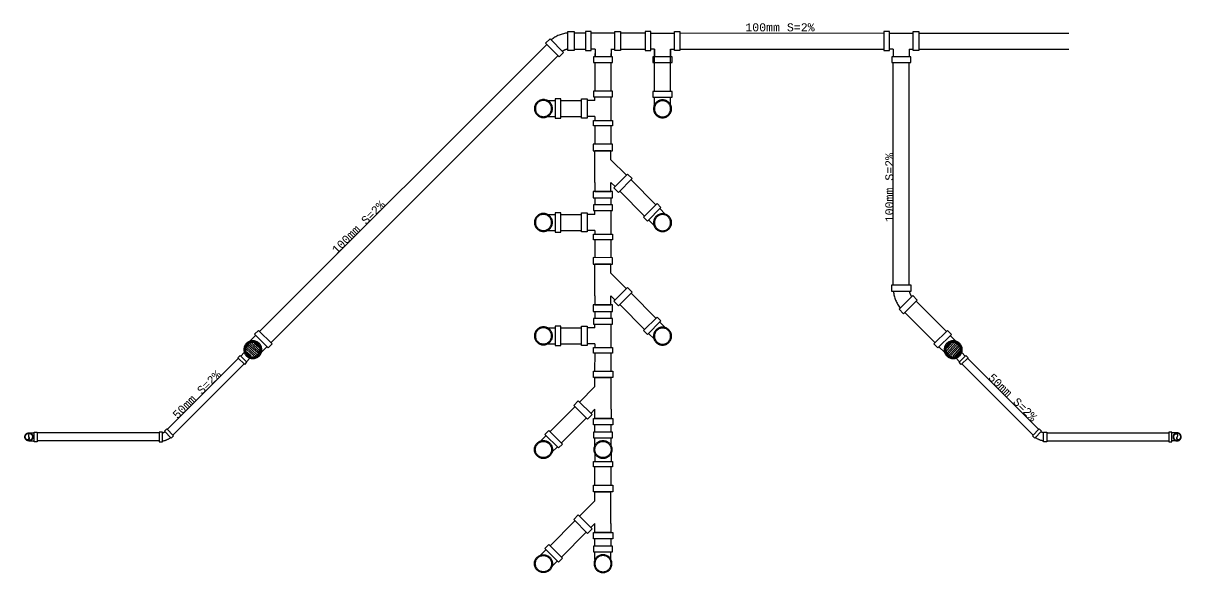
# Model space of a CAD drawing. Header units: millimetres. Extents: x 1309 to 1708, y 884 to 1242.
# Drawn here: x 1550.45 to 1557.7, y 1201.5 to 1204.95 of the extents above; entities that cross this region are included whole.
import ezdxf
from ezdxf.enums import TextEntityAlignment as Align

# ---------------------------------------------------------------- set-up
doc = ezdxf.new("R2010")
doc.units = ezdxf.units.MM
doc.linetypes.add('CENTER', pattern=[2, 1.25, -0.25, 0.25, -0.25])
for name, color, linetype in [('IH', 170, 'Continuous'), ('PUERTAS', 2, 'Continuous'), ('sanitario', 3, 'Continuous')]:
    doc.layers.add(name, color=color, linetype=linetype)
doc.layers.add('POZO PLUVIAL', color=181, linetype='Continuous', lineweight=30)
doc.styles.add('MONOTXT4', font='MONOTXT4.shx')

# ---------------------------------------------------------------- blocks, each defined once
blk = doc.blocks.new('tee arriba 4 pulg')
at = {"linetype": 'CENTER'}
for points in [[(1461.7815, 1253.4296), (1461.6615, 1253.4296), (1461.6615, 1253.4646), (1461.7815, 1253.4646)], [(1461.7815, 1253.282), (1461.6615, 1253.282), (1461.6615, 1253.247), (1461.7815, 1253.247)]]:
    blk.add_lwpolyline(points, close=True, dxfattribs=at)
for points in [[(1461.6715, 1253.3813), (1461.6715, 1253.4296)], [(1461.7715, 1253.3813), (1461.7715, 1253.4296)], [(1461.6715, 1253.3304), (1461.6715, 1253.282)], [(1461.7715, 1253.3304), (1461.7715, 1253.282)]]:
    blk.add_lwpolyline(points, dxfattribs=at)
for radius in [0.0561, 0.0506]:
    blk.add_circle((1461.7215, 1253.3558), radius, dxfattribs=at)
for start, end in [(153.04172, 206.96029), (333.04787, 26.95414)]:
    blk.add_arc((1461.7215, 1253.3558), 0.0561, start, end, dxfattribs=at)
blk = doc.blocks.new('codo 90 100mm sup')
at = {"linetype": 'CENTER'}
blk.add_lwpolyline([(0.01, -0.035), (-0.11, -0.035), (-0.11, 0), (0.01, 0)], close=True, dxfattribs=at)
for points in [[(-0.1, -0.0834), (-0.1, -0.035)], [(0, -0.0834), (0, -0.035)]]:
    blk.add_lwpolyline(points, dxfattribs=at)
for radius in [0.0561, 0.0506]:
    blk.add_circle((-0.05, -0.1088), radius, dxfattribs=at)
blk = doc.blocks.new('yee 45º')
at = {"linetype": 'CENTER'}
for points in [[(1458.2098, 1255.7073), (1458.2384, 1255.6787), (1458.1524, 1255.5928), (1458.1238, 1255.6214)], [(1458.0887, 1255.5844), (1458.1292, 1255.5845), (1458.1293, 1255.463), (1458.0888, 1255.4629)], [(1458.3839, 1255.5847), (1458.4244, 1255.5848), (1458.4246, 1255.4633), (1458.3841, 1255.4632)]]:
    blk.add_lwpolyline(points, close=True, dxfattribs=at)
for points in [[(1458.2308, 1255.6711), (1458.3273, 1255.5746), (1458.3839, 1255.5746), (1458.384, 1255.4746)], [(1458.1859, 1255.4746), (1458.1293, 1255.4746), (1458.1292, 1255.5746), (1458.1859, 1255.5746), (1458.16, 1255.6004)], [(1458.1859, 1255.4746), (1458.3273, 1255.4746), (1458.3848, 1255.4746)]]:
    blk.add_lwpolyline(points)
blk = doc.blocks.new('tee 4 pulg der')
at = {"linetype": 'CENTER'}
for points in [[(1462.1392, 1253.8908), (1462.0192, 1253.8908), (1462.0192, 1253.9258), (1462.1392, 1253.9258)], [(1462.1775, 1253.7569), (1462.1775, 1253.8769), (1462.2125, 1253.8769), (1462.2125, 1253.7569)], [(1462.1392, 1253.7431), (1462.0192, 1253.7431), (1462.0192, 1253.7081), (1462.1392, 1253.7081)]]:
    blk.add_lwpolyline(points, close=True, dxfattribs=at)
for points in [[(1462.0292, 1253.8908), (1462.0292, 1253.7431)], [(1462.1292, 1253.8669), (1462.1292, 1253.8908)], [(1462.1292, 1253.8669), (1462.1775, 1253.8669)], [(1462.1292, 1253.7673), (1462.1292, 1253.7431)], [(1462.1292, 1253.7669), (1462.1775, 1253.7669)]]:
    blk.add_lwpolyline(points, dxfattribs=at)
blk = doc.blocks.new('coladera 100mm')
at = {"color": 7}
for p, q in [((149.8309, 499.9539), (149.829, 499.9152)), ((149.8309, 499.9539), (149.829, 499.9152)), ((149.8414, 499.9653), (149.8384, 499.9029)), ((149.8414, 499.9653), (149.8384, 499.9029)), ((149.8517, 499.9707), (149.8481, 499.8966)), ((149.8517, 499.9707), (149.8481, 499.8966)), ((149.8618, 499.9728), (149.858, 499.8935)), ((149.8618, 499.9728), (149.858, 499.8935)), ((149.8718, 499.9723), (149.868, 499.893)), ((149.8718, 499.9723), (149.868, 499.893)), ((149.8817, 499.9692), (149.8781, 499.8951)), ((149.8817, 499.9692), (149.8781, 499.8951)), ((149.8914, 499.9629), (149.8884, 499.9005)), ((149.8914, 499.9629), (149.8884, 499.9005)), ((149.9008, 499.9506), (149.8989, 499.9119)), ((149.9008, 499.9506), (149.8989, 499.9119))]:
    blk.add_line(p, q, dxfattribs=at)
at = {"linetype": 'CENTER'}
for points in [[(149.8917, 499.9824), (149.9399, 499.9826)], [(149.8889, 499.8824), (149.9404, 499.8826)]]:
    blk.add_lwpolyline(points, dxfattribs=at)
blk.add_lwpolyline([(149.9748, 499.9929), (149.9754, 499.8729), (149.9404, 499.8727), (149.9398, 499.9927)], close=True, dxfattribs=at)
for radius in [0.0561, 0.0506]:
    blk.add_circle((149.8649, 499.9331), radius, dxfattribs=at)
blk.add_circle((149.8649, 499.9329), 0.05)
at = {"color": 7}
for radius in [0.05, 0.045]:
    blk.add_circle((149.8649, 499.9329), radius, dxfattribs=at)
at = {"color": 9}
blk.add_circle((149.8649, 499.9329), 0.045, dxfattribs=at)
at = {"color": 7}
for start, end in [(148.28834, 206.19839), (148.28834, 206.19839), (328.28834, 26.19839), (328.28834, 26.19839)]:
    blk.add_arc((149.8649, 499.9329), 0.04, start, end, dxfattribs=at)
blk = doc.blocks.new('codo 45 50mm')
at = {"linetype": 'CENTER', "elevation": 0}
for points in [[(1456.1886, 1258.0518), (1456.2311, 1258.0941), (1456.217, 1258.1083), (1456.1745, 1258.0659)], [(1456.194, 1258.0186), (1456.254, 1258.0185), (1456.254, 1258.0385), (1456.194, 1258.0386)]]:
    blk.add_lwpolyline(points, close=True, dxfattribs=at)
at = {"linetype": 'CENTER'}
for radius, start, end in [(0.0982, 5.74464, 39.05558), (0.0487, 11.73907, 33.05912)]:
    blk.add_arc((1456.1513, 1258.0287), radius, start, end, dxfattribs=at)
blk = doc.blocks.new('codo 45 4 pulg')
at = {"linetype": 'CENTER'}
for points in [[(1462.54, 1253.0619), (1462.4201, 1253.0677), (1462.422, 1253.1076), (1462.5419, 1253.1019)], [(1462.5764, 1253.0056), (1462.4876, 1252.9249), (1462.4607, 1252.9545), (1462.5496, 1253.0352)]]:
    blk.add_lwpolyline(points, close=True, dxfattribs=at)
for radius, start, end in [(0.1964, 183.08887, 216.39981), (0.0975, 189.08533, 210.40537)]:
    blk.add_arc((1462.6262, 1253.0778), radius, start, end, dxfattribs=at)
blk = doc.blocks.new('codo')
at = {"linetype": 'CENTER'}
for points in [[(1495.9057, 1342.8755), (1495.9286, 1342.8984)], [(1495.941, 1342.8402), (1495.9639, 1342.8631)]]:
    blk.add_lwpolyline(points, dxfattribs=at)
blk.add_lwpolyline([(1495.925, 1342.902), (1495.9392, 1342.9161), (1495.9816, 1342.8737), (1495.9675, 1342.8595)], close=True, dxfattribs=at)
at = {"color": 2}
blk.add_lwpolyline([(1495.9217, 1342.8354, 1), (1495.9234, 1342.8579, -1)], format="xyb", close=True, dxfattribs=at)
at = {"linetype": 'CENTER'}
blk.add_circle((1495.9234, 1342.8579), 0.025, dxfattribs=at)
at = {"color": 2}
blk.add_arc((1495.9239, 1342.8691), 0.0113, 87.15724, 267.15724, dxfattribs=at)
at = {"layer": 'POZO PLUVIAL', "color": 2}
blk.add_circle((1495.9234, 1342.8579), 0.0226, dxfattribs=at)
at = {"layer": 'sanitario', "linetype": 'CENTER'}
blk.add_circle((1495.9234, 1342.8579), 0.0226, dxfattribs=at)

msp = doc.modelspace()

# ---------------------------------------------------------------- linework, layer by layer
at = {"layer": 'PUERTAS', "linetype": 'CENTER'}
for points in [[(1551.80952, 1202.87875), (1551.79538, 1202.8646), (1551.83781, 1202.82218), (1551.85195, 1202.83632)], [(1556.34224, 1202.87875), (1556.35638, 1202.8646), (1556.31394, 1202.82218), (1556.2998, 1202.83632)]]:
    msp.add_lwpolyline(points, close=True, dxfattribs=at)
for points in [[(1551.83516, 1202.89732), (1551.81306, 1202.87521)], [(1556.31659, 1202.89732), (1556.3387, 1202.87521)], [(1551.87066, 1202.8621), (1551.84842, 1202.83986)], [(1556.2811, 1202.8621), (1556.30334, 1202.83986)]]:
    msp.add_lwpolyline(points, dxfattribs=at)
at = {"layer": 'sanitario'}
for points in [[(1553.89639, 1204.89278), (1553.96716, 1204.89278)], [(1554.18478, 1204.89278), (1554.33899, 1204.89278)], [(1554.55661, 1204.89276), (1555.83043, 1204.89271)], [(1556.04806, 1204.8927), (1556.98584, 1204.89267)], [(1551.93093, 1203.0285), (1553.72411, 1204.82156)], [(1552.00163, 1202.95779), (1553.79473, 1204.75076)], [(1553.89639, 1204.79278), (1553.96716, 1204.79278)], [(1554.02601, 1204.74442), (1554.02601, 1204.7656)], [(1554.12597, 1204.74442), (1554.12597, 1204.7656)], [(1554.18479, 1204.79278), (1554.33899, 1204.79278)], [(1554.39781, 1204.52804), (1554.3978, 1204.79277)], [(1554.49781, 1204.52804), (1554.49778, 1204.79277)], [(1554.55661, 1204.79276), (1555.83043, 1204.79271)], [(1556.04805, 1204.7927), (1556.98584, 1204.79267)], [(1554.02596, 1204.52987), (1554.026, 1204.70942)], [(1554.12596, 1204.52987), (1554.12597, 1204.70942)], [(1555.88914, 1203.31913), (1555.88923, 1204.70933)], [(1555.98915, 1203.31923), (1555.9892, 1204.70933)], [(1553.8126, 1204.47069), (1553.94254, 1204.47068)], [(1553.8126, 1204.37069), (1553.94254, 1204.37068)], [(1554.02595, 1204.19828), (1554.02596, 1204.31225)], [(1554.12595, 1204.19817), (1554.12596, 1204.31225)], [(1554.40622, 1203.82049), (1554.25082, 1203.97587)], [(1554.33551, 1203.74978), (1554.1806, 1203.90468)], [(1554.02594, 1203.81884), (1554.02594, 1203.86253)], [(1554.12594, 1203.81884), (1554.12594, 1203.86242)], [(1553.8126, 1203.75966), (1553.94254, 1203.75965)], [(1553.8126, 1203.65966), (1553.94254, 1203.65965)], [(1554.02593, 1203.48974), (1554.02593, 1203.60122)], [(1554.12592, 1203.48963), (1554.12593, 1203.60122)], [(1554.40622, 1203.11195), (1554.25082, 1203.26733)], [(1554.33551, 1203.04124), (1554.1806, 1203.19614)], [(1556.22076, 1203.0285), (1556.03171, 1203.21753)], [(1554.02591, 1203.1103), (1554.02591, 1203.15399)], [(1554.12591, 1203.11031), (1554.12592, 1203.15388)], [(1556.15006, 1202.95779), (1555.96098, 1203.14685)], [(1553.8126, 1203.05112), (1553.94254, 1203.05111)], [(1553.8126, 1202.95112), (1553.94254, 1202.95111)], [(1554.0259, 1202.78129), (1554.02591, 1202.89268)], [(1554.1259, 1202.7814), (1554.12591, 1202.89268)], [(1551.35418, 1202.4164), (1551.79891, 1202.86107)], [(1551.38953, 1202.38104), (1551.83427, 1202.82572)], [(1556.76222, 1202.38104), (1556.3175, 1202.82573)], [(1556.79757, 1202.4164), (1556.35286, 1202.86108)], [(1553.74536, 1202.40361), (1553.90077, 1202.55899)], [(1553.81607, 1202.3329), (1553.97098, 1202.4878)], [(1554.02589, 1202.40013), (1554.02589, 1202.44554)], [(1554.12589, 1202.40013), (1554.12589, 1202.44565)], [(1551.30338, 1202.39542), (1550.5418, 1202.3954)], [(1556.84837, 1202.39542), (1557.60995, 1202.3954)], [(1551.30333, 1202.34542), (1550.5418, 1202.3454)], [(1556.84842, 1202.34542), (1557.60996, 1202.3454)], [(1554.02587, 1202.06857), (1554.02588, 1202.18251)], [(1554.12588, 1202.06867), (1554.12588, 1202.18251)], [(1553.74536, 1201.69091), (1553.90074, 1201.84627)], [(1553.81607, 1201.6202), (1553.97097, 1201.77509)], [(1554.02586, 1201.68743), (1554.02586, 1201.73282)], [(1554.12586, 1201.68743), (1554.12586, 1201.73292)]]:
    msp.add_lwpolyline(points, dxfattribs=at)

# ---------------------------------------------------------------- block references
at = {"layer": 'PUERTAS'}
for name, p, rotation in [('codo 45 4 pulg', (233.65034, 2607.01087), 272.6852904122003), ('tee 4 pulg der', (3016.15508, 2458.23801), 180), ('tee 4 pulg der', (3016.15508, 2457.52698), 180), ('codo 45 4 pulg', (154.93688, -118.16338), 2.735837845931802), ('tee 4 pulg der', (3016.15508, 2456.81844), 180), ('yee 45º', (2809.60046, -255.64315), 90), ('codo 45 50mm', (293.28478, 2658.59441), 270), ('tee arriba 4 pulg', (3015.79737, 2455.64715), 180), ('yee 45º', (2809.60043, -256.35588), 90)]:
    msp.add_blockref(name, p, dxfattribs=dict(at, rotation=rotation))
at = {"layer": 'PUERTAS', "xscale": -1}
for name, p, rotation in [('tee 4 pulg der', (2807.89292, 2666.92196), 90), ('tee 4 pulg der', (2808.26475, 2666.92193), 90), ('tee 4 pulg der', (2809.75619, 2666.92187), 90), ('yee 45º', (298.55113, -254.22627), 270), ('yee 45º', (298.55113, -254.93481), 270), ('codo 45 50mm', (2814.86698, 2658.59441), 90)]:
    msp.add_blockref(name, p, dxfattribs=dict(at, rotation=rotation))
at = {"layer": 'PUERTAS', "color": 1, "xscale": -1}
for name, p, rotation in [('codo 90 100mm sup', (1553.8126, 1204.47069), 270.0000000000113), ('codo 90 100mm sup', (1554.39781, 1204.52804), 359.9999999999854), ('codo 90 100mm sup', (1554.33551, 1203.74978), 45.00000000001128), ('codo 90 100mm sup', (1553.8126, 1203.75966), 270.0000000000113), ('codo 90 100mm sup', (1554.33551, 1203.04124), 45.00000000001128), ('coladera 100mm', (1092.4119, 1450.45067), 225.0000000001048), ('codo 90 100mm sup', (1553.8126, 1203.05112), 270.0000000000113), ('coladera 100mm', (1308.72789, 743.43877), 315), ('codo 90 100mm sup', (1554.02584, 1201.68743), 359.9999999999465)]:
    msp.add_blockref(name, p, dxfattribs=dict(at, rotation=rotation))
at = {"layer": 'PUERTAS', "color": 1, "rotation": 314.9999999999887}
for p in [(1553.81607, 1202.3329), (1553.81607, 1201.6202)]:
    msp.add_blockref('codo 90 100mm sup', p, dxfattribs=at)
at = {"layer": 'sanitario', "rotation": 315}
msp.add_blockref('codo', (-456.83201, 1310.6041), dxfattribs=at)
at = {"layer": 'sanitario', "xscale": -1, "rotation": 45}
msp.add_blockref('codo', (3564.98376, 1310.6041), dxfattribs=at)

# ---------------------------------------------------------------- texts
at = {"layer": 'IH', "color": 2, "style": 'MONOTXT4'}
for s, rotation, p in [('100mm S=2%%%', 359.997934, (1555.18126, 1204.9282)), ('100mm S=2%%%', 89.994106, (1555.86419, 1203.92708)), ('100mm S=2%%%', 44.995868, (1552.54741, 1203.68028)), ('50mm S=2%%%', 44.994007, (1551.53721, 1202.63475)), ('50mm S=2%%%', 315.551009, (1556.6347, 1202.61788))]:
    msp.add_text(s, height=0.05, rotation=rotation, dxfattribs=at).set_placement(p, align=Align.MIDDLE)

doc.saveas('drawing.dxf')
